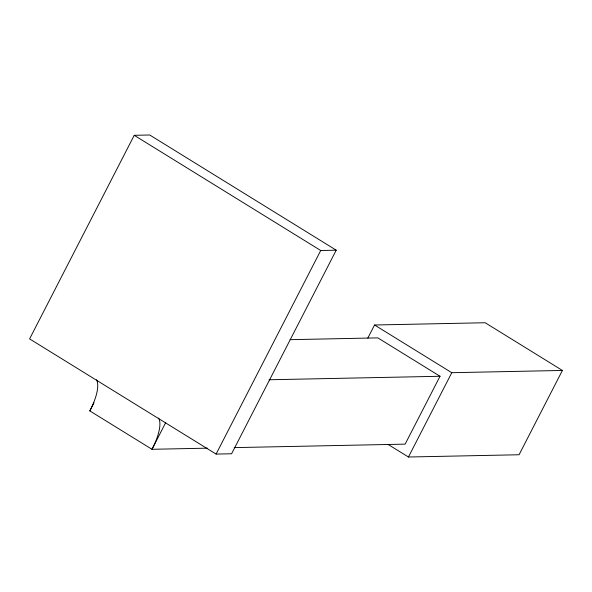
<?xml version="1.0" encoding="UTF-8"?>
<svg xmlns="http://www.w3.org/2000/svg" width="592" height="592" viewBox="0 0 592 592"><rect width="100%" height="100%" fill="white"/><g stroke="black" fill="none" stroke-linecap="round" stroke-linejoin="round"><path stroke-width="0.89" d="M134.229 135.309L29.6 338.89L216.095 454.086L231.59 453.768L336.219 250.187L149.717 134.991L134.229 135.309L320.723 250.505L336.219 250.187M207.422 448.166L151.989 449.298L89.821 410.9L93.973 402.819M165.686 422.636L151.989 449.298A38.228 13.342 -58.3 0 0 158.597 418.159M216.095 454.086L320.723 250.505M367.817 338.099L374.551 325.001L485.166 322.744L562.4 370.444L519.073 454.752L408.45 457.009L388.167 444.481M290.08 339.667L377.851 337.877L440.019 376.275L405.143 444.133L234.217 447.619M408.45 457.009L451.777 372.701L562.4 370.444M269.094 379.761L440.019 376.275M374.551 325.001L451.777 372.701M96.429 379.761A38.228 13.342 -58.3 0 1 89.821 410.9"/></g></svg>
